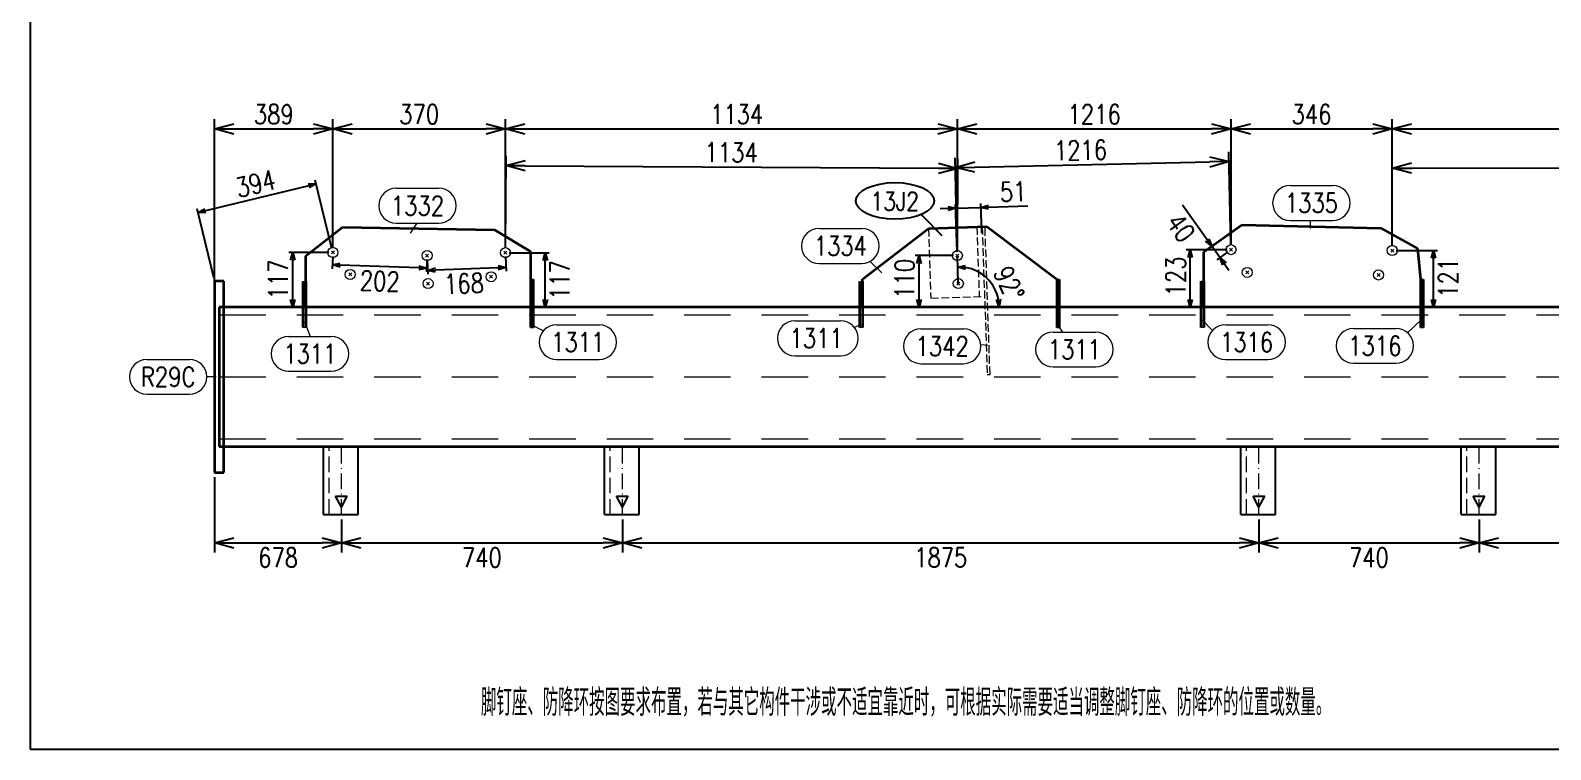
# Model space of a CAD drawing. Extents: x 154981 to 165753, y -86801 to -82885.
# Drawn here: x 156390.1 to 156586.3, y -83536.7 to -83443.9 of the extents above; entities that cross this region are included whole.
import ezdxf
from ezdxf.enums import TextEntityAlignment as Align

# ---------------------------------------------------------------- set-up
doc = ezdxf.new("R2010")
doc.units = 0
doc.header["$MEASUREMENT"] = 0
for name, pattern in [('虚线', [2.75, 2, -0.75]), ('长一点画线', [16.5, 10, -3, 0.5, -3]), ('长虚线', [10, 6, -4])]:
    doc.linetypes.add(name, pattern=pattern)
doc.layers.get('0').update_dxf_attribs({"linetype": 'CONTINUOUS', "lineweight": 25})
doc.layers.get('Defpoints').update_dxf_attribs({"linetype": 'CONTINUOUS'})
doc.layers.add('4', color=7, linetype='CONTINUOUS', lineweight=25)
doc.layers.add('5', color=7, linetype='CONTINUOUS', lineweight=25)
doc.styles.add('DimFont', font='simplex.shx', dxfattribs={"width": 0.8, "bigfont": 'gbhzfs.shx'})
doc.styles.get("Standard").update_dxf_attribs({"font": 'simplex.shx', "width": 0.7, "height": 3, "bigfont": 'gbhzfs.shx'})
doc.dimstyles.new('DHDxfDimStyleOpen30', dxfattribs={"dimtxt": 2.5, "dimasz": 2.5, "dimexe": 1.25, "dimexo": 0.625, "dimtad": 2, "dimtxsty": 'DimFont', "dimblk": 'OPEN30', "dimblk1": 'OPEN30', "dimblk2": 'OPEN30', "dimcen": 2.5, "dimadec": 0, "dimazin": 0, "dimtfac": 1, "dimtmove": 0, "dimatfit": 3, "dimfxl": 0, "dimarcsym": 0})

# ---------------------------------------------------------------- blocks, each defined once
blk = doc.blocks.new('_OPEN30')
at = {"color": 0, "linetype": 'ByBlock', "lineweight": -2}
for p, q in [((-1, 0.268), (0, 0)), ((0, 0), (-1, -0.268)), ((0, 0), (-1, 0))]:
    blk.add_line(p, q, dxfattribs=at)
blk = doc.blocks.new('*D478')
at = {"layer": '5', "color": 3, "linetype": 'Continuous', "lineweight": -2}
for p, q in [((156509.73, -83472.42), (156509.52, -83466.3)), ((156509.54, -83466.8), (156512.78, -83466.69)), ((156512.89, -83470.04), (156512.76, -83466.19)), ((156513.78, -83466.66), (156518.84, -83466.48)), ((156508.54, -83466.84), (156507.54, -83466.87))]:
    blk.add_line(p, q, dxfattribs=at)
at = {"layer": 'Defpoints', "color": 0, "linetype": 'Continuous'}
for p in [(156512.78, -83466.69), (156512.91, -83470.54), (156509.75, -83472.92)]:
    blk.add_point(p, dxfattribs=at)
at = {"layer": '5', "color": 3, "linetype": 'Continuous', "lineweight": -2}
for p, rotation in [((156509.54, -83466.8), 1.963649655936157), ((156512.78, -83466.69), 181.9636496559361)]:
    blk.add_blockref('_OPEN30', p, dxfattribs=dict(at, rotation=rotation))
at = {"layer": '5', "color": 6, "linetype": 'Continuous', "lineweight": 18, "insert": (156516.96, -83464.67), "char_height": 2.5, "attachment_point": 5, "rotation": 1.9636, "line_spacing_factor": 0.6, "style": 'DimFont'}
blk.add_mtext('51', dxfattribs=at)
blk = doc.blocks.new('*D479')
at = {"layer": '5', "color": 3, "linetype": 'Continuous', "lineweight": -2}
for p, q in [((156565.88, -83471.64), (156565.88, -83455.31)), ((156568.38, -83456.56), (156647.16, -83456.56)), ((156649.66, -83471.54), (156649.66, -83455.31))]:
    blk.add_line(p, q, dxfattribs=at)
at = {"layer": 'Defpoints', "color": 0, "linetype": 'Continuous'}
for p in [(156649.66, -83456.56), (156565.88, -83472.26), (156649.66, -83472.16)]:
    blk.add_point(p, dxfattribs=at)
at = {"layer": '5', "color": 3, "linetype": 'Continuous', "lineweight": -2, "xscale": 2.5, "yscale": 2.5, "zscale": 2.5, "rotation": 180}
blk.add_blockref('_OPEN30', (156565.88, -83456.56), dxfattribs=at)
at = {"layer": '5', "color": 3, "linetype": 'Continuous', "lineweight": -2, "xscale": 2.5, "yscale": 2.5, "zscale": 2.5}
blk.add_blockref('_OPEN30', (156649.66, -83456.56), dxfattribs=at)
at = {"layer": '5', "color": 6, "linetype": 'Continuous', "lineweight": 18, "insert": (156608.14, -83454.68), "char_height": 2.5, "attachment_point": 5, "line_spacing_factor": 0.6, "style": 'DimFont'}
blk.add_mtext('2275', dxfattribs=at)
blk = doc.blocks.new('*D480')
at = {"layer": '5', "color": 3, "linetype": 'Continuous', "lineweight": -2}
for p, q in [((156545.07, -83471.52), (156545.07, -83455.31)), ((156547.57, -83456.56), (156563.38, -83456.56)), ((156565.88, -83471.64), (156565.88, -83455.31))]:
    blk.add_line(p, q, dxfattribs=at)
at = {"layer": 'Defpoints', "color": 0, "linetype": 'Continuous'}
for p in [(156565.88, -83456.56), (156545.07, -83472.15), (156565.88, -83472.26)]:
    blk.add_point(p, dxfattribs=at)
at = {"layer": '5', "color": 3, "linetype": 'Continuous', "lineweight": -2, "xscale": 2.5, "yscale": 2.5, "zscale": 2.5, "rotation": 180}
blk.add_blockref('_OPEN30', (156545.07, -83456.56), dxfattribs=at)
at = {"layer": '5', "color": 3, "linetype": 'Continuous', "lineweight": -2, "xscale": 2.5, "yscale": 2.5, "zscale": 2.5}
blk.add_blockref('_OPEN30', (156565.88, -83456.56), dxfattribs=at)
at = {"layer": '5', "color": 6, "linetype": 'Continuous', "lineweight": 18, "insert": (156555.47, -83454.68), "char_height": 2.5, "attachment_point": 5, "line_spacing_factor": 0.6, "style": 'DimFont'}
blk.add_mtext('346', dxfattribs=at)
blk = doc.blocks.new('*D481')
at = {"layer": '5', "color": 3, "linetype": 'Continuous', "lineweight": -2}
for p, q in [((156509.75, -83472.29), (156509.75, -83455.31)), ((156512.25, -83456.56), (156542.57, -83456.56)), ((156545.07, -83471.52), (156545.07, -83455.31))]:
    blk.add_line(p, q, dxfattribs=at)
at = {"layer": 'Defpoints', "color": 0, "linetype": 'Continuous'}
for p in [(156545.07, -83456.56), (156545.07, -83472.15), (156509.75, -83472.92)]:
    blk.add_point(p, dxfattribs=at)
at = {"layer": '5', "color": 3, "linetype": 'Continuous', "lineweight": -2, "xscale": 2.5, "yscale": 2.5, "zscale": 2.5, "rotation": 180}
blk.add_blockref('_OPEN30', (156509.75, -83456.56), dxfattribs=at)
at = {"layer": '5', "color": 3, "linetype": 'Continuous', "lineweight": -2, "xscale": 2.5, "yscale": 2.5, "zscale": 2.5}
blk.add_blockref('_OPEN30', (156545.07, -83456.56), dxfattribs=at)
at = {"layer": '5', "color": 6, "linetype": 'Continuous', "lineweight": 18, "insert": (156527.41, -83454.68), "char_height": 2.5, "attachment_point": 5, "line_spacing_factor": 0.6, "style": 'DimFont'}
blk.add_mtext('1216', dxfattribs=at)
blk = doc.blocks.new('*D482')
at = {"layer": '5', "color": 3, "linetype": 'Continuous', "lineweight": -2}
for p, q in [((156451.42, -83471.91), (156451.42, -83455.31)), ((156453.92, -83456.56), (156507.25, -83456.56)), ((156509.75, -83472.29), (156509.75, -83455.31))]:
    blk.add_line(p, q, dxfattribs=at)
at = {"layer": 'Defpoints', "color": 0, "linetype": 'Continuous'}
for p in [(156509.75, -83456.56), (156451.42, -83472.54), (156509.75, -83472.92)]:
    blk.add_point(p, dxfattribs=at)
at = {"layer": '5', "color": 3, "linetype": 'Continuous', "lineweight": -2, "xscale": 2.5, "yscale": 2.5, "zscale": 2.5, "rotation": 180}
blk.add_blockref('_OPEN30', (156451.42, -83456.56), dxfattribs=at)
at = {"layer": '5', "color": 3, "linetype": 'Continuous', "lineweight": -2, "xscale": 2.5, "yscale": 2.5, "zscale": 2.5}
blk.add_blockref('_OPEN30', (156509.75, -83456.56), dxfattribs=at)
at = {"layer": '5', "color": 6, "linetype": 'Continuous', "lineweight": 18, "insert": (156481.27, -83454.68), "char_height": 2.5, "attachment_point": 5, "line_spacing_factor": 0.6, "style": 'DimFont'}
blk.add_mtext('1134', dxfattribs=at)
blk = doc.blocks.new('*D483')
at = {"layer": '5', "color": 3, "linetype": 'Continuous', "lineweight": -2}
for p, q in [((156429.15, -83471.88), (156429.15, -83455.31)), ((156431.65, -83456.56), (156448.92, -83456.56)), ((156451.42, -83471.91), (156451.42, -83455.31))]:
    blk.add_line(p, q, dxfattribs=at)
at = {"layer": 'Defpoints', "color": 0, "linetype": 'Continuous'}
for p in [(156451.42, -83456.56), (156429.15, -83472.51), (156451.42, -83472.54)]:
    blk.add_point(p, dxfattribs=at)
at = {"layer": '5', "color": 3, "linetype": 'Continuous', "lineweight": -2, "xscale": 2.5, "yscale": 2.5, "zscale": 2.5, "rotation": 180}
blk.add_blockref('_OPEN30', (156429.15, -83456.56), dxfattribs=at)
at = {"layer": '5', "color": 3, "linetype": 'Continuous', "lineweight": -2, "xscale": 2.5, "yscale": 2.5, "zscale": 2.5}
blk.add_blockref('_OPEN30', (156451.42, -83456.56), dxfattribs=at)
at = {"layer": '5', "color": 6, "linetype": 'Continuous', "lineweight": 18, "insert": (156440.28, -83454.68), "char_height": 2.5, "attachment_point": 5, "line_spacing_factor": 0.6, "style": 'DimFont'}
blk.add_mtext('370', dxfattribs=at)
blk = doc.blocks.new('*D484')
at = {"layer": '5', "color": 3, "linetype": 'Continuous', "lineweight": -2}
for p, q in [((156413.89, -83487.93), (156413.89, -83455.31)), ((156416.39, -83456.56), (156426.65, -83456.56)), ((156429.15, -83471.88), (156429.15, -83455.31))]:
    blk.add_line(p, q, dxfattribs=at)
at = {"layer": 'Defpoints', "color": 0, "linetype": 'Continuous'}
for p in [(156429.15, -83456.56), (156429.15, -83472.51), (156413.89, -83488.56)]:
    blk.add_point(p, dxfattribs=at)
at = {"layer": '5', "color": 3, "linetype": 'Continuous', "lineweight": -2, "xscale": 2.5, "yscale": 2.5, "zscale": 2.5, "rotation": 180}
blk.add_blockref('_OPEN30', (156413.89, -83456.56), dxfattribs=at)
at = {"layer": '5', "color": 3, "linetype": 'Continuous', "lineweight": -2, "xscale": 2.5, "yscale": 2.5, "zscale": 2.5}
blk.add_blockref('_OPEN30', (156429.15, -83456.56), dxfattribs=at)
at = {"layer": '5', "color": 6, "linetype": 'Continuous', "lineweight": 18, "insert": (156421.52, -83454.68), "char_height": 2.5, "attachment_point": 5, "line_spacing_factor": 0.6, "style": 'DimFont'}
blk.add_mtext('389', dxfattribs=at)
blk = doc.blocks.new('*D485')
at = {"layer": '5', "color": 3, "linetype": 'Continuous', "lineweight": -2}
for p, q in [((156565.88, -83471.64), (156565.86, -83460.38)), ((156649.66, -83471.54), (156649.65, -83460.28)), ((156568.37, -83461.63), (156647.15, -83461.54))]:
    blk.add_line(p, q, dxfattribs=at)
at = {"layer": 'Defpoints', "color": 0, "linetype": 'Continuous'}
for p in [(156649.65, -83461.53), (156565.88, -83472.26), (156649.66, -83472.16)]:
    blk.add_point(p, dxfattribs=at)
at = {"layer": '5', "color": 3, "linetype": 'Continuous', "lineweight": -2, "xscale": 2.5, "yscale": 2.5, "zscale": 2.5}
for p, rotation in [((156649.65, -83461.53), 0.06541542887015028), ((156565.87, -83461.63), 180.0654154288701)]:
    blk.add_blockref('_OPEN30', p, dxfattribs=dict(at, rotation=rotation))
at = {"layer": '5', "color": 6, "linetype": 'Continuous', "lineweight": 18, "insert": (156608.82, -83459.71), "char_height": 2.5, "attachment_point": 5, "rotation": 0.0654, "line_spacing_factor": 0.6, "style": 'DimFont'}
blk.add_mtext('2275', dxfattribs=at)
blk = doc.blocks.new('*D486')
at = {"layer": '5', "color": 3, "linetype": 'Continuous', "lineweight": -2}
for p, q in [((156509.74, -83472.29), (156509.47, -83460.29)), ((156512, -83461.49), (156542.32, -83460.83)), ((156545.05, -83471.52), (156544.79, -83459.52))]:
    blk.add_line(p, q, dxfattribs=at)
at = {"layer": 'Defpoints', "color": 0, "linetype": 'Continuous'}
for p in [(156544.82, -83460.77), (156545.07, -83472.15), (156509.75, -83472.92)]:
    blk.add_point(p, dxfattribs=at)
at = {"layer": '5', "color": 3, "linetype": 'Continuous', "lineweight": -2, "xscale": 2.5, "yscale": 2.5, "zscale": 2.5}
for p, rotation in [((156509.5, -83461.54), 181.2456171344733), ((156544.82, -83460.77), 1.245617134473337)]:
    blk.add_blockref('_OPEN30', p, dxfattribs=dict(at, rotation=rotation))
at = {"layer": '5', "color": 6, "linetype": 'Continuous', "lineweight": 18, "insert": (156525.64, -83459.31), "char_height": 2.5, "attachment_point": 5, "rotation": 1.2456, "line_spacing_factor": 0.6, "style": 'DimFont'}
blk.add_mtext('1216', dxfattribs=at)
blk = doc.blocks.new('*D487')
at = {"layer": '5', "color": 3, "linetype": 'Continuous', "lineweight": -2}
for p, q in [((156451.42, -83471.91), (156451.5, -83460.04)), ((156509.75, -83472.29), (156509.83, -83460.42)), ((156453.99, -83461.31), (156507.32, -83461.65))]:
    blk.add_line(p, q, dxfattribs=at)
at = {"layer": 'Defpoints', "color": 0, "linetype": 'Continuous'}
for p in [(156509.82, -83461.67), (156451.42, -83472.54), (156509.75, -83472.92)]:
    blk.add_point(p, dxfattribs=at)
at = {"layer": '5', "color": 3, "linetype": 'Continuous', "lineweight": -2, "xscale": 2.5, "yscale": 2.5, "zscale": 2.5}
for p, rotation in [((156451.49, -83461.29), 179.6278500258599), ((156509.82, -83461.67), 359.6278500258599)]:
    blk.add_blockref('_OPEN30', p, dxfattribs=dict(at, rotation=rotation))
at = {"layer": '5', "color": 6, "linetype": 'Continuous', "lineweight": 18, "insert": (156480.56, -83459.6), "char_height": 2.5, "attachment_point": 5, "rotation": 359.6279, "line_spacing_factor": 0.6, "style": 'DimFont'}
blk.add_mtext('1134', dxfattribs=at)
blk = doc.blocks.new('*D489')
at = {"layer": '5', "color": 3, "linetype": 'Continuous', "lineweight": -2}
for p, q in [((156566.38, -83472.26), (156571.71, -83472.26)), ((156571.21, -83478.56), (156571.21, -83473.26)), ((156566.38, -83479.56), (156571.71, -83479.56))]:
    blk.add_line(p, q, dxfattribs=at)
at = {"layer": 'Defpoints', "color": 0, "linetype": 'Continuous'}
for p in [(156565.88, -83472.26), (156571.21, -83472.26), (156565.88, -83479.56)]:
    blk.add_point(p, dxfattribs=at)
at = {"layer": '5', "color": 3, "linetype": 'Continuous', "lineweight": -2}
for p, rotation in [((156571.21, -83472.26), 90), ((156571.21, -83479.56), 270)]:
    blk.add_blockref('_OPEN30', p, dxfattribs=dict(at, rotation=rotation))
at = {"layer": '5', "color": 6, "linetype": 'Continuous', "lineweight": 18, "insert": (156573.09, -83475.79), "char_height": 2.5, "attachment_point": 5, "rotation": 90, "line_spacing_factor": 0.6, "style": 'DimFont'}
blk.add_mtext('121', dxfattribs=at)
blk = doc.blocks.new('*D490')
at = {"layer": '5', "color": 3, "linetype": 'Continuous', "lineweight": -2}
for p, q in [((156544.57, -83472.15), (156539.3, -83472.15)), ((156539.8, -83478.56), (156539.8, -83473.15)), ((156544.57, -83479.56), (156539.3, -83479.56))]:
    blk.add_line(p, q, dxfattribs=at)
at = {"layer": 'Defpoints', "color": 0, "linetype": 'Continuous'}
for p in [(156539.8, -83472.15), (156545.07, -83472.15), (156545.07, -83479.56)]:
    blk.add_point(p, dxfattribs=at)
at = {"layer": '5', "color": 3, "linetype": 'Continuous', "lineweight": -2}
for p, rotation in [((156539.8, -83472.15), 90), ((156539.8, -83479.56), 270)]:
    blk.add_blockref('_OPEN30', p, dxfattribs=dict(at, rotation=rotation))
at = {"layer": '5', "color": 6, "linetype": 'Continuous', "lineweight": 18, "insert": (156537.93, -83475.6), "char_height": 2.5, "attachment_point": 5, "rotation": 90, "line_spacing_factor": 0.6, "style": 'DimFont'}
blk.add_mtext('123', dxfattribs=at)
blk = doc.blocks.new('*D491')
at = {"layer": '5', "color": 3, "linetype": 'Continuous', "lineweight": -2}
for p, q in [((156509.25, -83472.92), (156504.31, -83472.92)), ((156504.81, -83478.56), (156504.81, -83473.92)), ((156509.25, -83479.56), (156504.31, -83479.56))]:
    blk.add_line(p, q, dxfattribs=at)
at = {"layer": 'Defpoints', "color": 0, "linetype": 'Continuous'}
for p in [(156504.81, -83472.92), (156509.75, -83472.92), (156509.75, -83479.56)]:
    blk.add_point(p, dxfattribs=at)
at = {"layer": '5', "color": 3, "linetype": 'Continuous', "lineweight": -2}
for p, rotation in [((156504.81, -83472.92), 90), ((156504.81, -83479.56), 270)]:
    blk.add_blockref('_OPEN30', p, dxfattribs=dict(at, rotation=rotation))
at = {"layer": '5', "color": 6, "linetype": 'Continuous', "lineweight": 18, "insert": (156502.94, -83475.92), "char_height": 2.5, "attachment_point": 5, "rotation": 90, "line_spacing_factor": 0.6, "style": 'DimFont'}
blk.add_mtext('110', dxfattribs=at)
blk = doc.blocks.new('*D492')
at = {"layer": '5', "color": 3, "linetype": 'Continuous', "lineweight": -2}
for p, q in [((156451.92, -83472.54), (156457.07, -83472.54)), ((156456.57, -83478.56), (156456.57, -83473.54)), ((156451.92, -83479.56), (156457.07, -83479.56))]:
    blk.add_line(p, q, dxfattribs=at)
at = {"layer": 'Defpoints', "color": 0, "linetype": 'Continuous'}
for p in [(156451.42, -83472.54), (156456.57, -83472.54), (156451.42, -83479.56)]:
    blk.add_point(p, dxfattribs=at)
at = {"layer": '5', "color": 3, "linetype": 'Continuous', "lineweight": -2}
for p, rotation in [((156456.57, -83472.54), 90), ((156456.57, -83479.56), 270)]:
    blk.add_blockref('_OPEN30', p, dxfattribs=dict(at, rotation=rotation))
at = {"layer": '5', "color": 6, "linetype": 'Continuous', "lineweight": 18, "insert": (156458.44, -83476.06), "char_height": 2.5, "attachment_point": 5, "rotation": 90, "line_spacing_factor": 0.6, "style": 'DimFont'}
blk.add_mtext('117', dxfattribs=at)
blk = doc.blocks.new('*D493')
at = {"layer": '5', "color": 3, "linetype": 'Continuous', "lineweight": -2}
for p, q in [((156428.65, -83472.51), (156423.47, -83472.51)), ((156423.97, -83478.56), (156423.97, -83473.51)), ((156428.65, -83479.56), (156423.47, -83479.56))]:
    blk.add_line(p, q, dxfattribs=at)
at = {"layer": 'Defpoints', "color": 0, "linetype": 'Continuous'}
for p in [(156423.97, -83472.51), (156429.15, -83472.51), (156429.15, -83479.56)]:
    blk.add_point(p, dxfattribs=at)
at = {"layer": '5', "color": 3, "linetype": 'Continuous', "lineweight": -2}
for p, rotation in [((156423.97, -83472.51), 90), ((156423.97, -83479.56), 270)]:
    blk.add_blockref('_OPEN30', p, dxfattribs=dict(at, rotation=rotation))
at = {"layer": '5', "color": 6, "linetype": 'Continuous', "lineweight": 18, "insert": (156422.1, -83475.99), "char_height": 2.5, "attachment_point": 5, "rotation": 90, "line_spacing_factor": 0.6, "style": 'DimFont'}
blk.add_mtext('117', dxfattribs=at)
blk = doc.blocks.new('*D495')
at = {"layer": '5', "color": 3, "linetype": 'Continuous', "lineweight": -2}
for p, q in [((156426.03, -83463.9), (156412.71, -83467.13)), ((156429.03, -83472.02), (156426.88, -83463.17)), ((156413.77, -83475.73), (156411.62, -83466.88))]:
    blk.add_line(p, q, dxfattribs=at)
at = {"layer": 'Defpoints', "color": 0, "linetype": 'Continuous'}
for p in [(156411.74, -83467.37), (156429.15, -83472.51), (156413.89, -83476.22)]:
    blk.add_point(p, dxfattribs=at)
at = {"layer": '5', "color": 3, "linetype": 'Continuous', "lineweight": -2}
for p, rotation in [((156427, -83463.66), 13.66269196808648), ((156411.74, -83467.37), 193.6626919680865)]:
    blk.add_blockref('_OPEN30', p, dxfattribs=dict(at, rotation=rotation))
at = {"layer": '5', "color": 6, "linetype": 'Continuous', "lineweight": 18, "insert": (156419.17, -83463.63), "char_height": 2.5, "attachment_point": 5, "rotation": 13.6627, "line_spacing_factor": 0.6, "style": 'DimFont'}
blk.add_mtext('394', dxfattribs=at)
blk = doc.blocks.new('板孔21.5')
at = {"layer": '5', "color": 7, "linetype": 'Continuous', "lineweight": 13}
for p, q in [((-0.3, -0.3), (0.3, 0.3)), ((0.3, -0.3), (-0.3, 0.3))]:
    blk.add_line(p, q, dxfattribs=at)
blk.add_circle((0, 0), 1, dxfattribs=at)
blk = doc.blocks.new('*D557')
at = {"layer": '5', "color": 3, "linetype": 'Continuous', "lineweight": -2}
for p, q in [((156413.89, -83501.53), (156413.89, -83511.25)), ((156430.26, -83506.97), (156430.26, -83511.25)), ((156416.39, -83510), (156427.76, -83510))]:
    blk.add_line(p, q, dxfattribs=at)
at = {"layer": 'Defpoints', "color": 0, "linetype": 'Continuous'}
for p in [(156413.89, -83500.9), (156430.26, -83506.34), (156430.26, -83510)]:
    blk.add_point(p, dxfattribs=at)
at = {"layer": '5', "color": 3, "linetype": 'Continuous', "lineweight": -2, "xscale": 2.5, "yscale": 2.5, "zscale": 2.5, "rotation": 180}
blk.add_blockref('_OPEN30', (156413.89, -83510), dxfattribs=at)
at = {"layer": '5', "color": 3, "linetype": 'Continuous', "lineweight": -2, "xscale": 2.5, "yscale": 2.5, "zscale": 2.5}
blk.add_blockref('_OPEN30', (156430.26, -83510), dxfattribs=at)
at = {"layer": '5', "color": 6, "linetype": 'Continuous', "lineweight": 18, "insert": (156422.08, -83511.87), "char_height": 2.5, "attachment_point": 5, "style": 'DimFont'}
blk.add_mtext('678', dxfattribs=at)
blk = doc.blocks.new('*D556')
at = {"layer": '5', "color": 3, "linetype": 'Continuous', "lineweight": -2}
for p, q in [((156430.26, -83506.97), (156430.26, -83511.25)), ((156466.53, -83506.97), (156466.53, -83511.25)), ((156432.76, -83510), (156464.03, -83510))]:
    blk.add_line(p, q, dxfattribs=at)
at = {"layer": 'Defpoints', "color": 0, "linetype": 'Continuous'}
for p in [(156430.26, -83506.34), (156466.53, -83506.34), (156466.53, -83510)]:
    blk.add_point(p, dxfattribs=at)
at = {"layer": '5', "color": 3, "linetype": 'Continuous', "lineweight": -2, "xscale": 2.5, "yscale": 2.5, "zscale": 2.5, "rotation": 180}
blk.add_blockref('_OPEN30', (156430.26, -83510), dxfattribs=at)
at = {"layer": '5', "color": 3, "linetype": 'Continuous', "lineweight": -2, "xscale": 2.5, "yscale": 2.5, "zscale": 2.5}
blk.add_blockref('_OPEN30', (156466.53, -83510), dxfattribs=at)
at = {"layer": '5', "color": 6, "linetype": 'Continuous', "lineweight": 18, "insert": (156448.39, -83511.87), "char_height": 2.5, "attachment_point": 5, "style": 'DimFont'}
blk.add_mtext('740', dxfattribs=at)
blk = doc.blocks.new('*D558')
at = {"layer": '5', "color": 3, "linetype": 'Continuous', "lineweight": -2}
for p, q in [((156548.66, -83506.97), (156548.66, -83511.25)), ((156577.09, -83506.97), (156577.09, -83511.25)), ((156551.16, -83510), (156574.59, -83510))]:
    blk.add_line(p, q, dxfattribs=at)
at = {"layer": 'Defpoints', "color": 0, "linetype": 'Continuous'}
for p in [(156548.66, -83506.34), (156577.09, -83506.34), (156577.09, -83510)]:
    blk.add_point(p, dxfattribs=at)
at = {"layer": '5', "color": 3, "linetype": 'Continuous', "lineweight": -2, "xscale": 2.5, "yscale": 2.5, "zscale": 2.5, "rotation": 180}
blk.add_blockref('_OPEN30', (156548.66, -83510), dxfattribs=at)
at = {"layer": '5', "color": 3, "linetype": 'Continuous', "lineweight": -2, "xscale": 2.5, "yscale": 2.5, "zscale": 2.5}
blk.add_blockref('_OPEN30', (156577.09, -83510), dxfattribs=at)
at = {"layer": '5', "color": 6, "linetype": 'Continuous', "lineweight": 18, "insert": (156562.87, -83511.87), "char_height": 2.5, "attachment_point": 5, "style": 'DimFont'}
blk.add_mtext('740', dxfattribs=at)
blk = doc.blocks.new('*D559')
at = {"layer": '5', "color": 3, "linetype": 'Continuous', "lineweight": -2}
for p, q in [((156466.53, -83506.97), (156466.53, -83511.25)), ((156548.66, -83506.97), (156548.66, -83511.25)), ((156469.03, -83510), (156546.16, -83510))]:
    blk.add_line(p, q, dxfattribs=at)
at = {"layer": 'Defpoints', "color": 0, "linetype": 'Continuous'}
for p in [(156466.53, -83506.34), (156548.66, -83506.34), (156548.66, -83510)]:
    blk.add_point(p, dxfattribs=at)
at = {"layer": '5', "color": 3, "linetype": 'Continuous', "lineweight": -2, "xscale": 2.5, "yscale": 2.5, "zscale": 2.5, "rotation": 180}
blk.add_blockref('_OPEN30', (156466.53, -83510), dxfattribs=at)
at = {"layer": '5', "color": 3, "linetype": 'Continuous', "lineweight": -2, "xscale": 2.5, "yscale": 2.5, "zscale": 2.5}
blk.add_blockref('_OPEN30', (156548.66, -83510), dxfattribs=at)
at = {"layer": '5', "color": 6, "linetype": 'Continuous', "lineweight": 18, "insert": (156507.6, -83511.87), "char_height": 2.5, "attachment_point": 5, "style": 'DimFont'}
blk.add_mtext('1875', dxfattribs=at)
blk = doc.blocks.new('*D560')
at = {"layer": '5', "color": 3, "linetype": 'Continuous', "lineweight": -2}
for p, q in [((156577.09, -83506.97), (156577.09, -83511.25)), ((156639.59, -83506.97), (156639.59, -83511.25)), ((156579.59, -83510), (156637.09, -83510))]:
    blk.add_line(p, q, dxfattribs=at)
at = {"layer": 'Defpoints', "color": 0, "linetype": 'Continuous'}
for p in [(156577.09, -83506.34), (156639.59, -83506.34), (156639.59, -83510)]:
    blk.add_point(p, dxfattribs=at)
at = {"layer": '5', "color": 3, "linetype": 'Continuous', "lineweight": -2, "xscale": 2.5, "yscale": 2.5, "zscale": 2.5, "rotation": 180}
blk.add_blockref('_OPEN30', (156577.09, -83510), dxfattribs=at)
at = {"layer": '5', "color": 3, "linetype": 'Continuous', "lineweight": -2, "xscale": 2.5, "yscale": 2.5, "zscale": 2.5}
blk.add_blockref('_OPEN30', (156639.59, -83510), dxfattribs=at)
at = {"layer": '5', "color": 6, "linetype": 'Continuous', "lineweight": 18, "insert": (156608.34, -83511.87), "char_height": 2.5, "attachment_point": 5, "style": 'DimFont'}
blk.add_mtext('1500', dxfattribs=at)
blk = doc.blocks.new('*D562')
at = {"layer": '5', "color": 3, "linetype": 'Continuous', "lineweight": -2}
for p, q in [((156542, -83470.89), (156538.81, -83466.42)), ((156543.61, -83470.97), (156542.18, -83471.99)), ((156543.63, -83473.17), (156542.58, -83471.7)), ((156544.66, -83472.44), (156543.23, -83473.46)), ((156544.21, -83473.99), (156544.8, -83474.8))]:
    blk.add_line(p, q, dxfattribs=at)
at = {"layer": 'Defpoints', "color": 0, "linetype": 'Continuous'}
for p in [(156544.02, -83470.68), (156542.58, -83471.7), (156545.07, -83472.15)]:
    blk.add_point(p, dxfattribs=at)
at = {"layer": '5', "color": 3, "linetype": 'Continuous', "lineweight": -2}
for p, rotation in [((156542.58, -83471.7), 305.5339522966797), ((156543.63, -83473.17), 125.5339522966797)]:
    blk.add_blockref('_OPEN30', p, dxfattribs=dict(at, rotation=rotation))
at = {"layer": '5', "color": 6, "linetype": 'Continuous', "lineweight": 18, "insert": (156538.59, -83469.34), "char_height": 2.5, "attachment_point": 5, "rotation": 305.534, "style": 'DimFont'}
blk.add_mtext('40', dxfattribs=at)
blk = doc.blocks.new('*D855')
at = {"layer": '5', "color": 3, "linetype": 'Continuous', "lineweight": -2}
for p, q in [((156441.33, -83473.42), (156441.41, -83475.32)), ((156450.49, -83474.48), (156442.39, -83474.78)), ((156451.44, -83473.04), (156451.51, -83474.94))]:
    blk.add_line(p, q, dxfattribs=at)
at = {"layer": 'Defpoints', "color": 0, "linetype": 'Continuous'}
for p in [(156451.42, -83472.54), (156441.32, -83472.92), (156441.39, -83474.82)]:
    blk.add_point(p, dxfattribs=at)
at = {"layer": '5', "color": 3, "linetype": 'Continuous', "lineweight": -2}
for p, rotation in [((156441.39, -83474.82), 182.1476278397766), ((156451.49, -83474.44), 2.147627839776565)]:
    blk.add_blockref('_OPEN30', p, dxfattribs=dict(at, rotation=rotation))
at = {"layer": '5', "color": 6, "linetype": 'Continuous', "lineweight": 18, "insert": (156446.07, -83476.52), "char_height": 2.5, "attachment_point": 5, "rotation": 2.1476, "style": 'DimFont'}
blk.add_mtext('168', dxfattribs=at)
blk = doc.blocks.new('*D856')
at = {"layer": '5', "color": 3, "linetype": 'Continuous', "lineweight": -2}
for p, q in [((156429.13, -83473.01), (156429.08, -83474.62)), ((156440.26, -83474.49), (156430.1, -83474.15)), ((156441.3, -83473.42), (156441.25, -83475.02))]:
    blk.add_line(p, q, dxfattribs=at)
at = {"layer": 'Defpoints', "color": 0, "linetype": 'Continuous'}
for p in [(156429.15, -83472.51), (156429.1, -83474.12), (156441.32, -83472.92)]:
    blk.add_point(p, dxfattribs=at)
at = {"layer": '5', "color": 3, "linetype": 'Continuous', "lineweight": -2}
for p, rotation in [((156429.1, -83474.12), 178.0823519804628), ((156441.26, -83474.52), 358.0823519804628)]:
    blk.add_blockref('_OPEN30', p, dxfattribs=dict(at, rotation=rotation))
at = {"layer": '5', "color": 6, "linetype": 'Continuous', "lineweight": 18, "insert": (156435.21, -83476.2), "char_height": 2.5, "attachment_point": 5, "rotation": 358.0824, "style": 'DimFont'}
blk.add_mtext('202', dxfattribs=at)
blk = doc.blocks.new('*D857')
at = {"layer": '5', "color": 3, "linetype": 'Continuous', "lineweight": -2}
blk.add_arc((156509.98, -83479.56), 5.17, 11.0919, 80.8722, dxfattribs=at)
at = {"layer": 'Defpoints', "color": 0, "linetype": 'Continuous'}
for p in [(156509.75, -83472.92), (156509.87, -83476.53), (156512.46, -83475.02), (156497.53, -83479.56), (156522.58, -83479.56)]:
    blk.add_point(p, dxfattribs=at)
at = {"layer": '5', "color": 3, "linetype": 'Continuous', "lineweight": -2}
for p, rotation in [((156509.8, -83474.39), 176.4181563848813), ((156515.15, -83479.56), 275.5459496588934)]:
    blk.add_blockref('_OPEN30', p, dxfattribs=dict(at, rotation=rotation))
at = {"layer": '5', "color": 6, "linetype": 'Continuous', "lineweight": 18, "insert": (156516.41, -83476.52), "char_height": 2.5, "attachment_point": 5, "rotation": 295.2659, "style": 'DimFont'}
blk.add_mtext('92°', dxfattribs=at)
blk = doc.blocks.new('CTDHK')
at = {"color": 0, "linetype": 'Continuous'}
for p, q in [((0, 0), (0, 210)), ((297, 0), (0, 0))]:
    blk.add_line(p, q, dxfattribs=at)

msp = doc.modelspace()

# ---------------------------------------------------------------- linework, layer by layer
at = {"color": 3, "linetype": 'Continuous'}
for p, q in [((156505.07926, -83467.61885), (156507.73686, -83470.33481)), ((156509.87301, -83476.52661), (156509.74921, -83472.9167)), ((156427.93547, -83506.34481), (156427.93547, -83497.55967)), ((156432.40505, -83506.34481), (156432.40505, -83497.55967)), ((156464.20481, -83506.34481), (156464.20481, -83497.55967)), ((156468.67438, -83506.34481), (156468.67438, -83497.55967)), ((156546.33993, -83506.34481), (156546.33993, -83497.55967)), ((156550.80951, -83506.34481), (156550.80951, -83497.55967)), ((156574.76175, -83506.34481), (156574.76175, -83497.55967)), ((156579.23133, -83506.34481), (156579.23133, -83497.55967)), ((156430.25928, -83505.35993), (156429.50449, -83503.9444)), ((156429.50449, -83503.9444), (156431.01407, -83503.9444)), ((156430.25928, -83505.35993), (156431.01407, -83503.9444)), ((156465.77383, -83503.9444), (156467.28341, -83503.9444)), ((156466.52862, -83505.35993), (156465.77383, -83503.9444)), ((156466.52862, -83505.35993), (156467.28341, -83503.9444)), ((156548.66375, -83505.35993), (156547.90896, -83503.9444)), ((156547.90896, -83503.9444), (156549.41854, -83503.9444)), ((156548.66375, -83505.35993), (156549.41854, -83503.9444)), ((156576.33078, -83503.9444), (156577.84036, -83503.9444)), ((156577.08557, -83505.35993), (156576.33078, -83503.9444)), ((156577.08557, -83505.35993), (156577.84036, -83503.9444)), ((156427.93547, -83506.34481), (156432.40505, -83506.34481)), ((156464.20481, -83506.34481), (156468.67438, -83506.34481)), ((156546.33993, -83506.34481), (156550.80951, -83506.34481)), ((156574.76175, -83506.34481), (156579.23133, -83506.34481))]:
    msp.add_line(p, q, dxfattribs=at)
msp.add_ellipse((156501.70487, -83465.85359), major_axis=(-5.06423, 0), ratio=0.465595314, dxfattribs=at)
at = {"layer": '4', "color": 1, "linetype": 'Continuous', "lineweight": 18}
msp.add_lwpolyline([(156390.11666, -83326.66733), (156390.11666, -83536.66733), (156687.11666, -83536.66733), (156687.11666, -83326.66733)], close=True, dxfattribs=at)
at = {"layer": '5', "color": 3, "linetype": 'Continuous', "lineweight": 18}
for p, q in [((156437.32096, -83464.22655), (156442.82096, -83464.22655)), ((156552.69433, -83463.87266), (156558.19433, -83463.87266)), ((156437.32096, -83468.72655), (156442.82096, -83468.72655)), ((156439.17689, -83470.00131), (156440.02818, -83468.72655)), ((156552.69433, -83468.37266), (156558.19433, -83468.37266)), ((156555.26852, -83468.33044), (156555.27587, -83469.4393)), ((156491.90163, -83469.41868), (156497.40163, -83469.41868)), ((156491.90163, -83473.91868), (156497.40163, -83473.91868)), ((156500.01686, -83475.12623), (156498.5141, -83473.6689)), ((156425.476, -83481.40923), (156426.20601, -83483.36485)), ((156454.89646, -83481.90029), (156456.32556, -83482.61593)), ((156458.02714, -83481.83595), (156463.52714, -83481.83595)), ((156488.77042, -83481.33412), (156494.6836, -83481.33412)), ((156497.29239, -83481.80637), (156496.4931, -83482.19302)), ((156505.049, -83482.36403), (156510.549, -83482.36403)), ((156522.75888, -83481.96113), (156523.3213, -83482.78196)), ((156541.2565, -83481.11255), (156542.70862, -83482.6335)), ((156544.33729, -83481.83528), (156549.83729, -83481.83528)), ((156560.87766, -83482.30967), (156566.37766, -83482.30967)), ((156569.59032, -83481.20364), (156567.86214, -83482.86886)), ((156423.44784, -83483.33889), (156428.94784, -83483.33889)), ((156513.68456, -83484.52969), (156512.76432, -83484.45146)), ((156522.10305, -83482.78196), (156527.60305, -83482.78196)), ((156405.14172, -83486.30967), (156410.64172, -83486.30967)), ((156458.02714, -83486.33595), (156463.52714, -83486.33595)), ((156488.77042, -83485.83412), (156494.6836, -83485.83412)), ((156544.33729, -83486.33528), (156549.83729, -83486.33528)), ((156423.44784, -83487.83889), (156428.94784, -83487.83889)), ((156505.049, -83486.86403), (156510.549, -83486.86403)), ((156522.10305, -83487.28196), (156527.60305, -83487.28196)), ((156560.87766, -83486.80967), (156566.37766, -83486.80967)), ((156414.09038, -83488.55967), (156412.89172, -83488.55967)), ((156405.14172, -83490.80967), (156410.64172, -83490.80967))]:
    msp.add_line(p, q, dxfattribs=at)
at = {"layer": '5', "color": 7, "linetype": 'Continuous', "lineweight": 35}
for p, q in [((156425.66937, -83472.96109), (156430.39004, -83469.22526)), ((156430.39004, -83469.22526), (156450.01876, -83469.59844)), ((156450.01876, -83469.59844), (156454.67075, -83472.37586)), ((156497.5255, -83475.94763), (156506.01549, -83469.43058)), ((156506.01549, -83469.43058), (156513.53616, -83469.17267)), ((156513.53616, -83469.17267), (156522.57528, -83475.94763)), ((156546.46674, -83468.92969), (156564.39083, -83469.36373)), ((156564.39083, -83469.36373), (156569.12284, -83472.00258)), ((156454.67075, -83472.37586), (156454.67075, -83479.55967)), ((156541.56778, -83479.55967), (156541.56778, -83472.42846)), ((156569.12284, -83472.00258), (156569.53233, -83475.94764)), ((156425.66937, -83479.55967), (156425.66937, -83472.96109)), ((156413.89172, -83476.21853), (156413.89172, -83500.90081)), ((156415.09573, -83476.21853), (156413.89172, -83476.21853)), ((156415.09573, -83500.90081), (156415.09573, -83476.21853)), ((156425.30816, -83482.20037), (156425.30816, -83476.23782)), ((156425.66937, -83476.23782), (156425.66937, -83482.20037)), ((156454.67075, -83475.97911), (156454.67075, -83482.20037)), ((156455.03196, -83482.20037), (156455.03196, -83475.97911)), ((156497.1643, -83482.20037), (156497.1643, -83476.23782)), ((156497.5255, -83479.55967), (156497.5255, -83475.94763)), ((156497.5255, -83476.23782), (156497.5255, -83482.20037)), ((156522.57528, -83475.94763), (156522.57528, -83479.55967)), ((156522.57528, -83475.97911), (156522.57528, -83482.20037)), ((156522.93648, -83482.20037), (156522.93648, -83475.97911)), ((156541.20658, -83482.20196), (156541.20658, -83476.22969)), ((156541.56778, -83476.22969), (156541.56778, -83482.20196)), ((156569.53233, -83475.94764), (156569.53233, -83479.55967)), ((156569.53233, -83475.98343), (156569.53233, -83482.20196)), ((156569.89354, -83482.20196), (156569.89354, -83475.98343)), ((156659.4208, -83479.55967), (156414.49372, -83479.55967)), ((156414.49372, -83479.55967), (156414.49372, -83497.55967)), ((156522.57528, -83479.55967), (156497.5255, -83479.55967)), ((156569.53233, -83479.55967), (156541.56778, -83479.55967)), ((156414.49372, -83497.55967), (156660.29429, -83497.55967)), ((156413.89172, -83500.90081), (156415.09573, -83500.90081))]:
    msp.add_line(p, q, dxfattribs=at)
at = {"layer": '5', "color": 2, "linetype": '虚线', "lineweight": 18, "ltscale": 0.5}
for p, q in [((156506.01549, -83469.43058), (156506.32375, -83478.41941)), ((156512.27249, -83469.216), (156512.58075, -83478.20484)), ((156512.95336, -83469.19288), (156513.60662, -83488.25577)), ((156513.96761, -83488.2434), (156513.31435, -83469.18051)), ((156506.32375, -83478.41941), (156513.26139, -83478.18167))]:
    msp.add_line(p, q, dxfattribs=at)
at = {"layer": '5', "color": 7, "linetype": '虚线', "lineweight": 18}
for p, q in [((156513.31435, -83469.18051), (156512.95336, -83469.19288)), ((156425.30816, -83476.23782), (156425.66937, -83476.23782)), ((156455.03196, -83475.97911), (156454.67075, -83475.97911)), ((156497.1643, -83476.23782), (156497.5255, -83476.23782)), ((156522.93648, -83475.97911), (156522.57528, -83475.97911)), ((156541.20658, -83476.22969), (156541.56778, -83476.22969)), ((156569.89354, -83475.98343), (156569.53233, -83475.98343)), ((156425.66937, -83482.20037), (156425.30816, -83482.20037)), ((156454.67075, -83482.20037), (156455.03196, -83482.20037)), ((156497.5255, -83482.20037), (156497.1643, -83482.20037)), ((156522.57528, -83482.20037), (156522.93648, -83482.20037)), ((156541.56778, -83482.20196), (156541.20658, -83482.20196)), ((156569.53233, -83482.20196), (156569.89354, -83482.20196)), ((156513.60662, -83488.25577), (156513.96761, -83488.2434))]:
    msp.add_line(p, q, dxfattribs=at)
at = {"layer": '5', "color": 4, "linetype": 'Continuous', "lineweight": 35}
msp.add_line((156541.56778, -83472.42846), (156546.46674, -83468.92969), dxfattribs=at)
at = {"layer": '5', "color": 7, "linetype": '长虚线', "lineweight": 18}
for p, q in [((156414.49372, -83480.55967), (156659.4208, -83480.55967)), ((156414.49372, -83496.55967), (156660.29429, -83496.55967))]:
    msp.add_line(p, q, dxfattribs=at)
at = {"layer": '5', "color": 56, "linetype": '长虚线', "lineweight": 18}
msp.add_line((156414.49372, -83488.55967), (156660.29429, -83488.55967), dxfattribs=at)
at = {"layer": '5', "color": 2, "linetype": '虚线', "lineweight": 18}
for p, q in [((156428.67722, -83506.34481), (156428.67722, -83497.55967)), ((156464.94655, -83506.34481), (156464.94655, -83497.55967)), ((156547.08168, -83506.34481), (156547.08168, -83497.55967)), ((156575.5035, -83506.34481), (156575.5035, -83497.55967))]:
    msp.add_line(p, q, dxfattribs=at)
at = {"layer": '5', "color": 240, "linetype": '长一点画线', "lineweight": 18, "ltscale": 0.2}
for p, q in [((156430.25928, -83506.34481), (156430.25928, -83497.55967)), ((156466.52862, -83506.34481), (156466.52862, -83497.55967)), ((156548.66375, -83506.34481), (156548.66375, -83497.55967)), ((156577.08557, -83506.34481), (156577.08557, -83497.55967))]:
    msp.add_line(p, q, dxfattribs=at)
at = {"layer": '5', "color": 3, "linetype": 'Continuous', "lineweight": 18}
for centre, start, end in [((156437.32096, -83466.47655), 90, 270), ((156442.82096, -83466.47655), 270, 90), ((156552.69433, -83466.12266), 90, 270), ((156558.19433, -83466.12266), 270, 90), ((156491.90163, -83471.66868), 90, 270), ((156497.40163, -83471.66868), 270, 90), ((156458.02714, -83484.08595), 90, 270), ((156463.52714, -83484.08595), 270, 90), ((156488.77042, -83483.58412), 90, 270), ((156494.6836, -83483.58412), 270, 90), ((156505.049, -83484.61403), 90, 270), ((156510.549, -83484.61403), 270, 90), ((156544.33729, -83484.08528), 90, 270), ((156549.83729, -83484.08528), 270, 90), ((156560.87766, -83484.55967), 90, 270), ((156566.37766, -83484.55967), 270, 90), ((156423.44784, -83485.58889), 90, 270), ((156428.94784, -83485.58889), 270, 90), ((156522.10305, -83485.03196), 90, 270), ((156527.60305, -83485.03196), 270, 90), ((156405.14172, -83488.55967), 90, 270), ((156410.64172, -83488.55967), 270, 90)]:
    msp.add_arc(centre, 2.25, start, end, dxfattribs=at)

# ---------------------------------------------------------------- block references
at = {"color": 2, "linetype": 'Continuous'}
msp.add_blockref('CTDHK', (156390.11666, -83536.66733), dxfattribs=at)
at = {"layer": '5', "color": 7, "linetype": 'Continuous', "lineweight": 35, "xscale": 0.6499999999941792, "yscale": 0.6499999999941792, "zscale": 0.65}
for p in [(156429.15046, -83472.50938), (156441.31583, -83472.9167), (156451.41895, -83472.53782), (156509.74921, -83472.9167), (156545.06689, -83472.14877), (156565.87722, -83472.26049), (156547.16616, -83475.08814), (156431.39195, -83475.34178), (156441.43962, -83476.52661), (156449.56732, -83475.63917), (156509.87301, -83476.52661), (156564.11799, -83475.41516)]:
    msp.add_blockref('板孔21.5', p, dxfattribs=at)

# ---------------------------------------------------------------- texts
at = {"layer": '5', "color": 2, "linetype": 'Continuous', "lineweight": 18, "width": 0.8}
msp.add_text('13J2', height=2.4, dxfattribs=at).set_placement((156501.66549, -83465.90961), align=Align.MIDDLE_CENTER)
at = {"layer": '5', "color": 6, "linetype": 'Continuous', "lineweight": 18, "width": 0.8}
for s, p in [('1332', (156440.07096, -83466.47655)), ('1335', (156555.44433, -83466.12266)), ('1334', (156494.65163, -83471.66868)), ('1311', (156491.52042, -83483.58412)), ('1311', (156426.19784, -83485.58889)), ('1311', (156460.77714, -83484.08595)), ('1342', (156507.799, -83484.61403)), ('1311', (156524.85305, -83485.03196)), ('1316', (156547.08729, -83484.08528)), ('1316', (156563.62766, -83484.55967)), ('R29C', (156407.89172, -83488.55967))]:
    msp.add_text(s, height=2.5, dxfattribs=at).set_placement(p, align=Align.MIDDLE_CENTER)
at = {"layer": '5', "color": 2, "linetype": 'Continuous', "lineweight": 18, "width": 0.8}
msp.add_text('脚钉座、防降环按图要求布置，若与其它构件干涉或不适宜靠近时，可根据实际需要适当调整脚钉座、防降环的位置或数量。', height=3.464208, dxfattribs=at).set_placement((156503.13801, -83528.85026), align=Align.TOP_CENTER)

# ---------------------------------------------------------------- dimensions: what is measured, and where the dimension line sits
at = {"layer": '5', "color": 3, "linetype": 'Continuous', "lineweight": 18}
for base, p1, p2, text, picture, middle in [((156429.15046, -83456.55967), (156413.89172, -83488.55967), (156429.15046, -83472.50938), '389', '*D484', (156421.52109, -83456.55967)), ((156451.41895, -83456.55967), (156429.15046, -83472.50938), (156451.41895, -83472.53782), '370', '*D483', (156440.2847, -83456.55967)), ((156509.74921, -83456.55967), (156451.41895, -83472.53782), (156509.74921, -83472.9167), '1134', '*D482', (156481.26587, -83456.55967)), ((156545.06689, -83456.55967), (156509.74921, -83472.9167), (156545.06689, -83472.14877), '1216', '*D481', (156527.40805, -83456.55967)), ((156565.87722, -83456.55967), (156545.06689, -83472.14877), (156565.87722, -83472.26049), '346', '*D480', (156555.47206, -83456.55967)), ((156649.66218, -83456.55967), (156565.87722, -83472.26049), (156649.66218, -83472.16483), '2275', '*D479', (156608.14408, -83456.55967))]:
    dim = msp.add_linear_dim(base=base, p1=p1, p2=p2, text=text, dimstyle='DHDxfDimStyleOpen30', override={"dimtxt": 2.5, "dimclrd": 3, "dimclre": 3, "dimclrt": 6}, dxfattribs=at)
    dim.commit()
    dim.dimension.update_dxf_attribs({"geometry": picture, "text_midpoint": middle, "dimtype": 160})
for base, p1, p2, angle, text, override, picture, middle, dimtype in [((156509.82227, -83461.66816), (156451.41895, -83472.53782), (156509.74921, -83472.9167), 359.62785, '1134', {"dimtxt": 2.5, "dimclrd": 3, "dimclre": 3, "dimclrt": 6}, '*D487', (156480.5434, -83461.47798), 161), ((156544.81953, -83460.77241), (156509.74921, -83472.9167), (156545.06689, -83472.14877), 1.2456171, '1216', {"dimtxt": 2.5, "dimclrd": 3, "dimclre": 3, "dimclrt": 6}, '*D486', (156525.68204, -83461.18853), 161), ((156649.65004, -83461.53485), (156565.87722, -83472.26049), (156649.66218, -83472.16483), 0.0654154, '2275', {"dimtxt": 2.5, "dimclrd": 3, "dimclre": 3, "dimclrt": 6}, '*D485', (156608.8265, -83461.58146), 161), ((156411.74059, -83467.36924), (156429.15046, -83472.50938), (156413.89172, -83476.21853), 193.662692, '394', {"dimasz": 1, "dimexe": 0.5, "dimexo": 0.5, "dimclrd": 3, "dimclre": 3, "dimclrt": 6}, '*D495', (156419.61343, -83465.45548), 161), ((156512.77953, -83466.69088), (156509.74921, -83472.9167), (156512.91145, -83470.53864), 1.9636497, '51', {"dimasz": 1, "dimexe": 0.5, "dimexo": 0.5, "dimclrd": 3, "dimclre": 3, "dimclrt": 6}, '*D478', (156517.02108, -83466.54546), 160), ((156542.58363, -83471.70296), (156545.06689, -83472.14877), (156544.01726, -83470.67908), 125.5339523, '40', {"dimasz": 1, "dimexe": 0.5, "dimexo": 0.5, "dimclrd": 3, "dimclre": 3, "dimclrt": 6}, '*D562', (156540.11705, -83468.24928), 161), ((156423.97173, -83472.50938), (156429.15046, -83479.55967), (156429.15046, -83472.50938), 90, '117', {"dimasz": 1, "dimexe": 0.5, "dimexo": 0.5, "dimclrd": 3, "dimclre": 3, "dimclrt": 6}, '*D493', (156423.97173, -83475.98657), 161), ((156429.09663, -83474.11684), (156441.31583, -83472.9167), (156429.15046, -83472.50938), 178.082352, '202', {"dimasz": 1, "dimexe": 0.5, "dimexo": 0.5, "dimclrd": 3, "dimclre": 3, "dimclrt": 6}, '*D856', (156435.26825, -83474.32348), 161), ((156441.38715, -83474.81864), (156451.41895, -83472.53782), (156441.31583, -83472.9167), 182.1476278, '168', {"dimasz": 1, "dimexe": 0.5, "dimexo": 0.5, "dimclrd": 3, "dimclre": 3, "dimclrt": 6}, '*D855', (156445.99496, -83474.64584), 161), ((156456.56635, -83472.53782), (156451.41895, -83479.55967), (156451.41895, -83472.53782), 90, '117', {"dimasz": 1, "dimexe": 0.5, "dimexo": 0.5, "dimclrd": 3, "dimclre": 3, "dimclrt": 6}, '*D492', (156456.56635, -83476.05542), 161), ((156539.80285, -83472.14877), (156545.06689, -83479.55967), (156545.06689, -83472.14877), 90, '123', {"dimasz": 1, "dimexe": 0.5, "dimexo": 0.5, "dimclrd": 3, "dimclre": 3, "dimclrt": 6}, '*D490', (156539.80285, -83475.60237), 161), ((156571.21098, -83472.26049), (156565.87722, -83479.55967), (156565.87722, -83472.26049), 90, '121', {"dimasz": 1, "dimexe": 0.5, "dimexo": 0.5, "dimclrd": 3, "dimclre": 3, "dimclrt": 6}, '*D489', (156571.21098, -83475.79289), 161), ((156504.81381, -83472.9167), (156509.74921, -83479.55967), (156509.74921, -83472.9167), 90, '110', {"dimasz": 1, "dimexe": 0.5, "dimexo": 0.5, "dimclrd": 3, "dimclre": 3, "dimclrt": 6}, '*D491', (156504.81381, -83475.92319), 161)]:
    dim = msp.add_linear_dim(base=base, p1=p1, p2=p2, angle=angle, text=text, dimstyle='DHDxfDimStyleOpen30', override=override, dxfattribs=at)
    dim.commit()
    dim.dimension.update_dxf_attribs({"geometry": picture, "text_midpoint": middle, "dimtype": dimtype})
dim = msp.add_angular_dim_2l(base=(156512.46077, -83475.02124), line1=((156522.57528, -83479.55967), (156497.5255, -83479.55967)), line2=((156509.87301, -83476.52661), (156509.74921, -83472.9167)), dimstyle='DHDxfDimStyleOpen30', override={"dimasz": 1, "dimexe": 0.5, "dimexo": 0.5, "dimclrd": 3, "dimclre": 3, "dimclrt": 6}, dxfattribs=at)
dim.commit()
dim.dimension.update_dxf_attribs({"geometry": '*D857', "text_midpoint": (156514.65572, -83477.35146), "dimtype": 162})
for base, p1, p2, text, picture, middle in [((156430.25928, -83509.99893), (156413.89172, -83500.90081), (156430.25928, -83506.34481), '678', '*D557', (156422.0755, -83511.87393)), ((156466.52862, -83509.99893), (156430.25928, -83506.34481), (156466.52862, -83506.34481), '740', '*D556', (156448.39395, -83511.87393)), ((156548.66375, -83509.99893), (156466.52862, -83506.34481), (156548.66375, -83506.34481), '1875', '*D559', (156507.59618, -83511.87393)), ((156577.08557, -83509.99893), (156548.66375, -83506.34481), (156577.08557, -83506.34481), '740', '*D558', (156562.87466, -83511.87393)), ((156639.59188, -83509.99893), (156577.08557, -83506.34481), (156639.59188, -83506.34481), '1500', '*D560', (156608.33872, -83511.87393))]:
    dim = msp.add_linear_dim(base=base, p1=p1, p2=p2, text=text, dimstyle='DHDxfDimStyleOpen30', override={"dimclrd": 3, "dimclre": 3, "dimclrt": 6}, dxfattribs=at)
    dim.commit()
    dim.dimension.update_dxf_attribs({"geometry": picture, "text_midpoint": middle})

doc.saveas('drawing.dxf')
